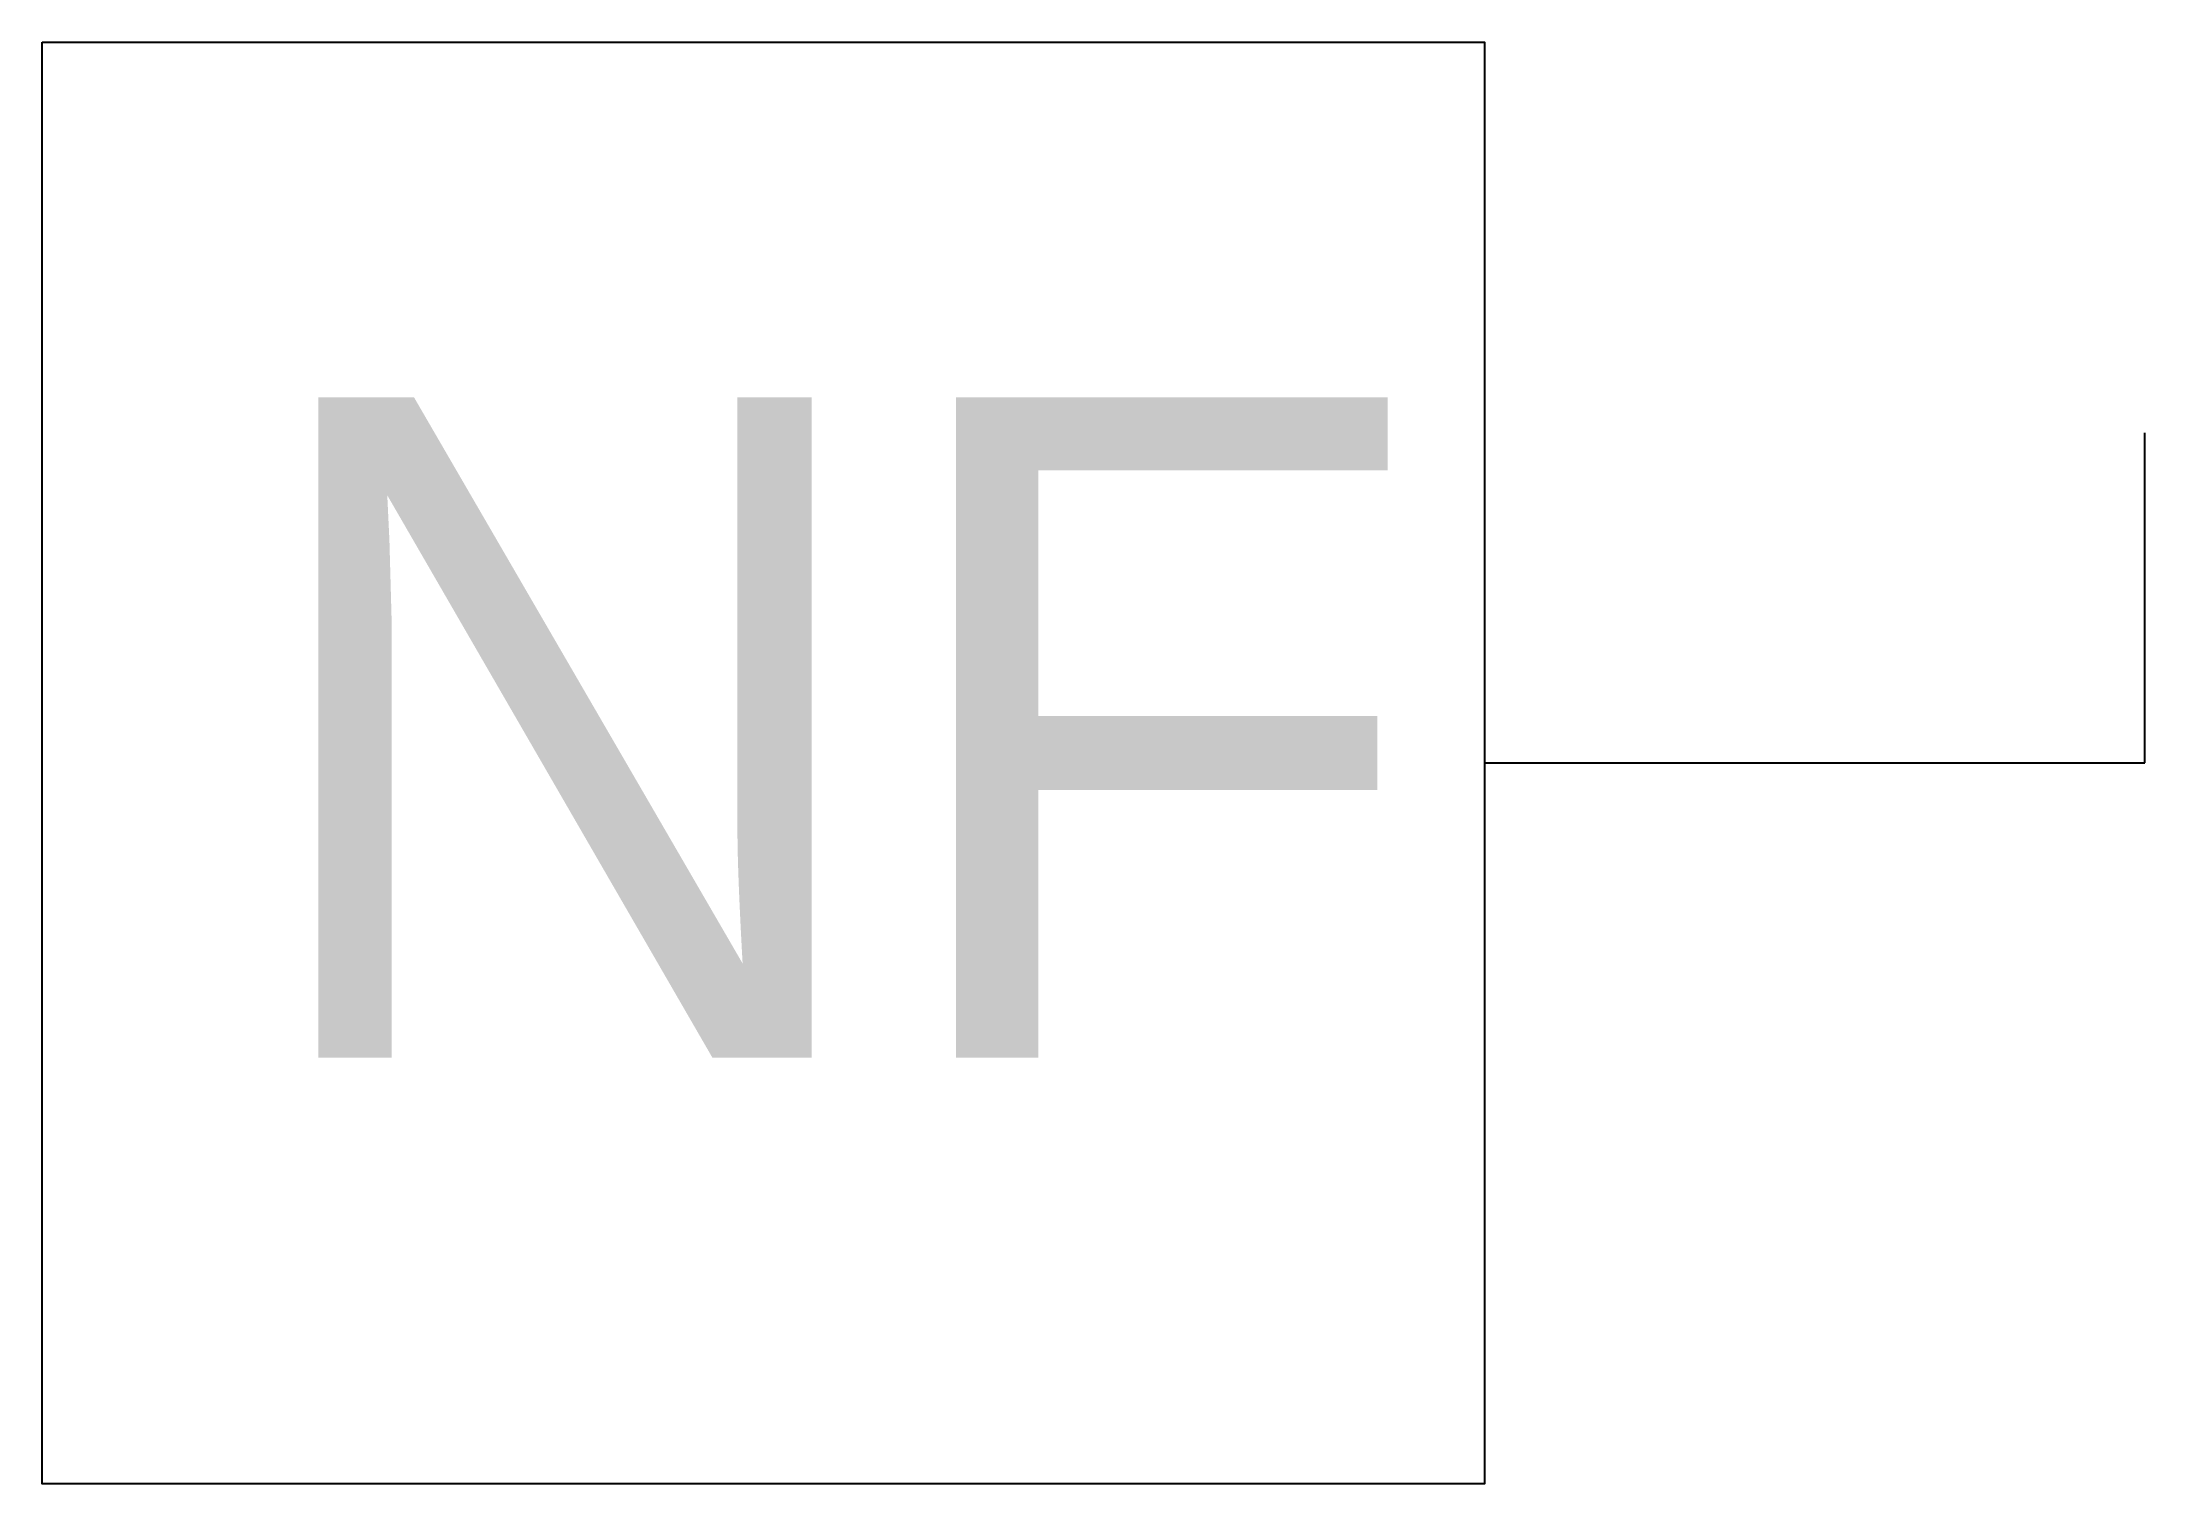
# Model space of a CAD drawing. Extents: x -0.105 to 0.194, y -0.094 to 0.111.
import ezdxf

# ---------------------------------------------------------------- set-up
doc = ezdxf.new("R2010")
doc.units = 0
doc.header["$MEASUREMENT"] = 0
doc.layers.get('0').update_dxf_attribs({"linetype": 'CONTINUOUS'})

msp = doc.modelspace()

# ---------------------------------------------------------------- linework, layer by layer
for p, q in [((0.19387, 0.00843), (0.19387, 0.0553)), ((0.10012, 0.00843), (0.19387, 0.00843))]:
    msp.add_line(p, q)
msp.add_lwpolyline([(-0.10462, 0.11078), (0.10012, 0.11078), (0.10012, -0.09392), (-0.10462, -0.09392)], close=True)

# ---------------------------------------------------------------- texts
at = {"insert": (-0.0757, 0.06034), "char_height": 0.09375, "attachment_point": 1}
msp.add_mtext_dynamic_manual_height_columns('NF', width=0.1691831, gutter_width=0.46875, heights=[0], dxfattribs=at)

doc.saveas('drawing.dxf')
